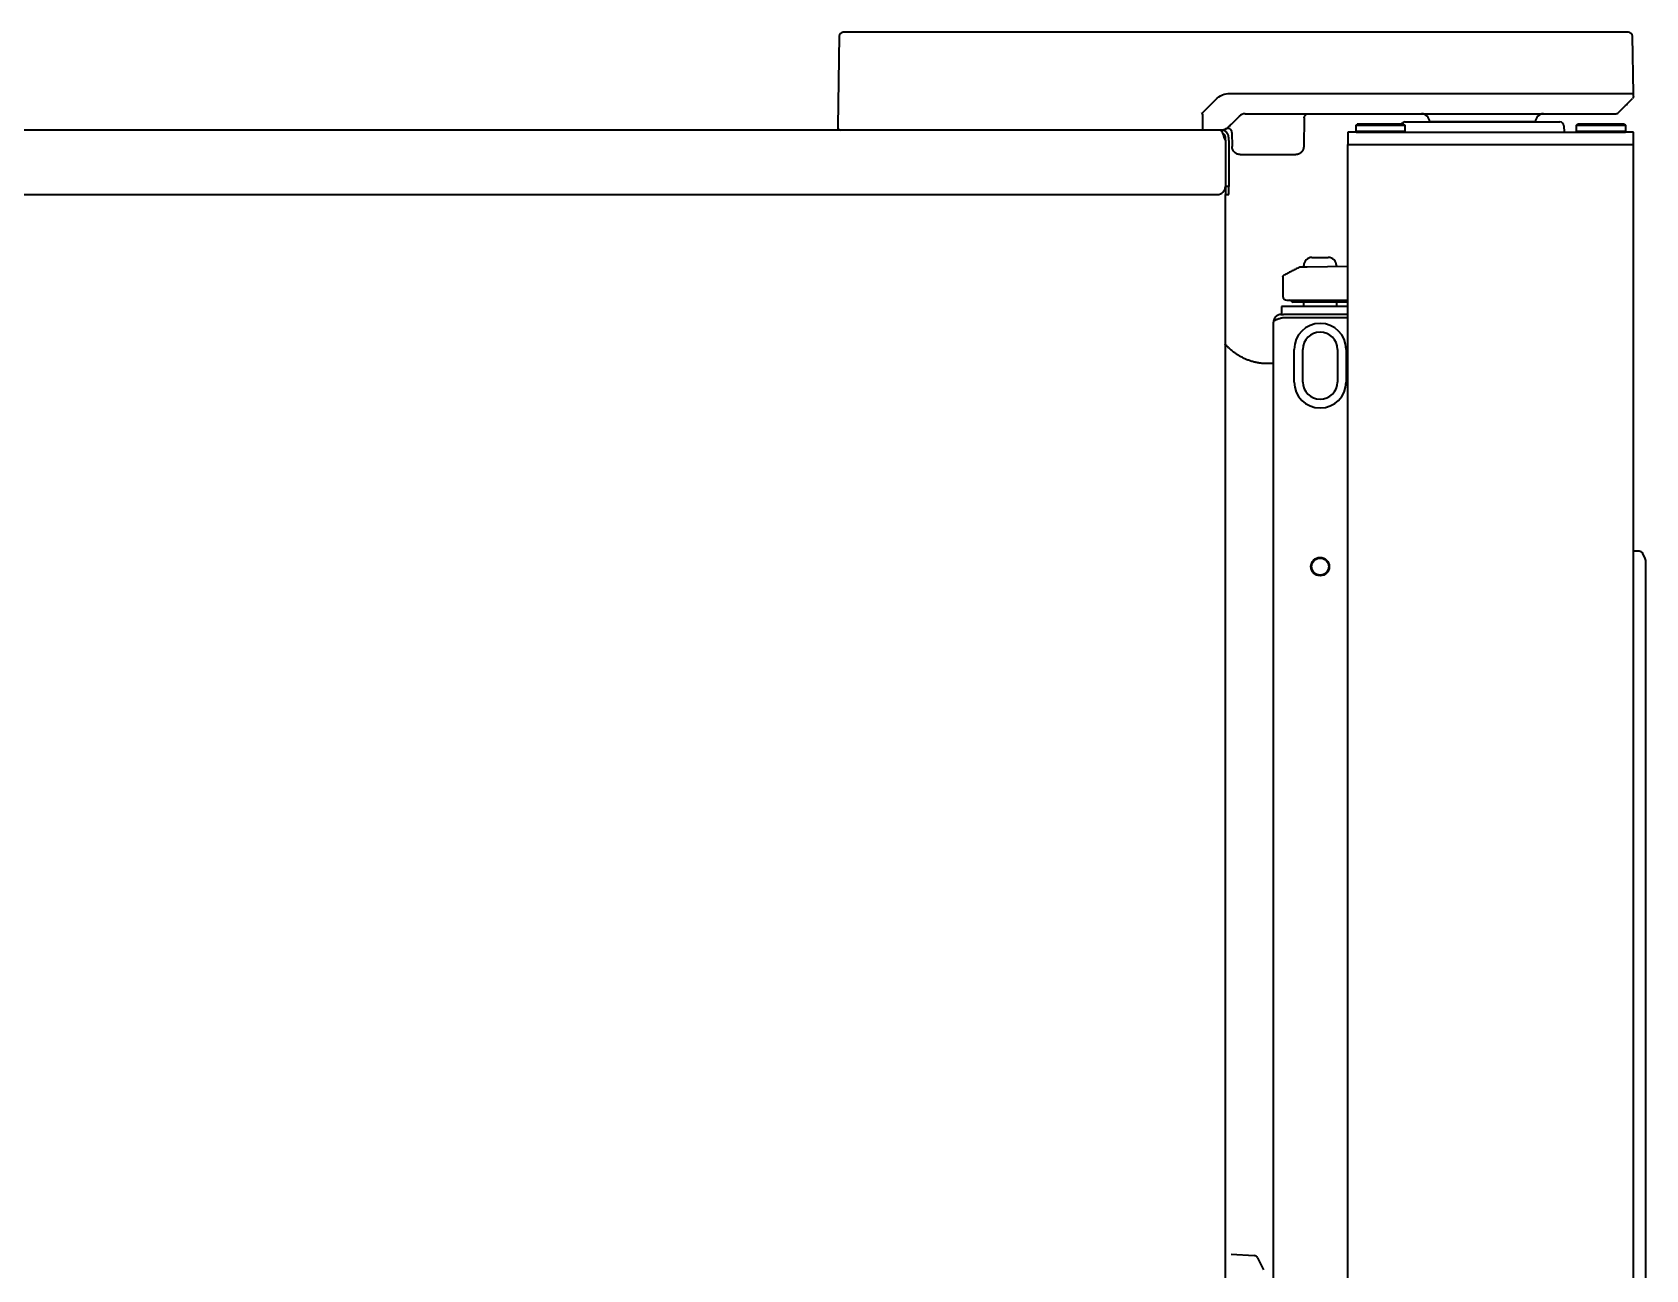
# Model space of a CAD drawing. Extents: x 53 to 4125, y 6244 to 9910.
# Drawn here: x 3662.9 to 4058.3, y 8463.5 to 8766.9 of the extents above; entities that cross this region are included whole.
import ezdxf

# ---------------------------------------------------------------- set-up
doc = ezdxf.new("R2010")
doc.units = 0
doc.header["$LTSCALE"] = 5
doc.layers.add('1', color=7, linetype='CONTINUOUS', true_color=0xffffff)

msp = doc.modelspace()

# ---------------------------------------------------------------- linework, layer by layer
at = {"layer": '1', "color": 7, "linetype": 'Continuous', "lineweight": 35}
for p, q in [((3860.68, 8765.92), (3860.3, 8743.9)), ((3861.65, 8766.9), (3861.58, 8766.9)), ((3867.3, 8766.9), (3861.68, 8766.9)), ((3944.32, 8766.9), (3867.3, 8766.9)), ((3952.95, 8766.9), (3947.88, 8766.9)), ((4048.3, 8766.9), (3956.47, 8766.9)), ((4054.05, 8766.9), (4048.3, 8766.9)), ((4055.3, 8751.9), (4055.05, 8765.92)), ((3949.59, 8747.1), (3952.93, 8750.44)), ((3956.47, 8751.9), (4048.3, 8751.9)), ((4048.3, 8751.9), (4055.3, 8751.9)), ((4055.28, 8751.19), (4055.3, 8751.9)), ((3949.8, 8742.9), (3949.8, 8746.49)), ((3957, 8744.6), (3958.71, 8746.32)), ((3960.12, 8746.9), (3961, 8746.9)), ((3961, 8746.9), (4048.3, 8746.9)), ((3974.6, 8745.92), (3974.48, 8738.87)), ((3954.05, 8742.9), (3295.35, 8742.9)), ((3860.3, 8743.9), (3860.3, 8743.64)), ((3954.3, 8742.9), (3954.05, 8742.9)), ((3956.87, 8742.36), (3956.94, 8738.87)), ((3987.3, 8742.4), (3985.29, 8742.4)), ((3985.29, 8742.4), (3985.29, 8739.4)), ((3987.3, 8744.15), (3987.55, 8744.4)), ((3987.3, 8744.15), (3999.3, 8744.15)), ((3987.3, 8742.65), (3987.3, 8744.15)), ((3987.55, 8742.4), (3987.3, 8742.65)), ((3987.3, 8742.65), (3993.3, 8742.65)), ((3987.3, 8742.4), (4053.3, 8742.4)), ((3999.05, 8744.4), (3987.55, 8744.4)), ((3993.3, 8742.65), (3999.3, 8742.65)), ((3999.05, 8744.4), (3999.3, 8744.15)), ((3999.3, 8742.65), (3999.05, 8742.4)), ((3999.3, 8744.15), (3999.3, 8742.65)), ((3999.35, 8744.9), (4018.3, 8744.9)), ((4005.33, 8744.9), (4005.33, 8744.94)), ((4018.3, 8744.94), (4005.33, 8744.94)), ((4031.26, 8744.94), (4018.3, 8744.94)), ((4018.3, 8744.9), (4037.24, 8744.9)), ((4031.26, 8744.94), (4031.26, 8744.9)), ((4038.24, 8743.94), (4038.3, 8742.4)), ((4041.3, 8744.15), (4041.55, 8744.4)), ((4041.3, 8744.15), (4053.3, 8744.15)), ((4041.3, 8742.65), (4041.3, 8744.15)), ((4041.55, 8742.4), (4041.3, 8742.65)), ((4041.3, 8742.65), (4047.3, 8742.65)), ((4053.05, 8744.4), (4041.55, 8744.4)), ((4047.3, 8742.65), (4053.3, 8742.65)), ((4053.05, 8744.4), (4053.3, 8744.15)), ((4053.3, 8742.65), (4053.05, 8742.4)), ((4053.3, 8744.15), (4053.3, 8742.65)), ((4055.3, 8742.4), (4053.3, 8742.4)), ((4055.3, 8739.4), (4055.3, 8742.4)), ((3954.95, 8741.1), (3955.29, 8740.37)), ((3955.29, 8740.37), (3955.29, 8729.1)), ((3955.3, 8740.3), (3955.29, 8740.3)), ((3955.3, 8740.37), (3955.3, 8741.1)), ((3955.3, 8740.37), (3955.3, 8729.1)), ((3956.1, 8740.37), (3956.1, 8741.1)), ((3956.1, 8740.37), (3956.1, 8729.1)), ((3985.29, 8739.4), (3987.3, 8739.4)), ((3985.29, 8055.9), (3985.29, 8739.4)), ((3987.3, 8739.4), (4053.3, 8739.4)), ((4053.3, 8739.4), (4055.3, 8739.4)), ((4055.3, 8055.9), (4055.3, 8739.4)), ((3958.93, 8736.9), (3971.44, 8736.9)), ((3971.44, 8736.9), (3972.53, 8736.9)), ((3612.39, 8727.1), (3953.29, 8727.1)), ((3955.3, 8729.1), (3955.3, 8727.1)), ((3956.1, 8729.1), (3955.3, 8729.1)), ((3955.3, 8727.1), (3956.1, 8727.1)), ((3955.3, 8011.34), (3955.3, 8727.1)), ((3956.1, 8727.1), (3956.1, 8729.1)), ((3976.51, 8711.7), (3978.51, 8711.7)), ((3978.51, 8711.7), (3980.51, 8711.7)), ((3969.38, 8706.9), (3969.38, 8702.2)), ((3974.51, 8709.29), (3974.51, 8709.7)), ((3985.29, 8709.48), (3975.32, 8709.31)), ((3982.51, 8709.7), (3982.51, 8709.43)), ((3971.01, 8699.7), (3969.01, 8699.7)), ((3969.01, 8699.7), (3969.01, 8697.7)), ((3970.38, 8701.2), (3975.29, 8701.2)), ((3985.29, 8699.7), (3971.01, 8699.7)), ((3978.51, 8700.7), (3971.88, 8700.7)), ((3974.51, 8699.7), (3974.51, 8700.7)), ((3975.29, 8701.2), (3985.3, 8701.2)), ((3985.13, 8700.7), (3978.51, 8700.7)), ((3982.51, 8700.7), (3982.51, 8699.7)), ((3967.1, 8381.41), (3967.1, 8695.72)), ((3985.29, 8697.7), (3969.53, 8697.7)), ((3985.29, 8696.9), (3969.8, 8696.9)), ((3972.14, 8681.15), (3972.14, 8689.15)), ((3974.28, 8681.15), (3974.28, 8689.15)), ((3982.73, 8689.15), (3982.73, 8681.15)), ((3984.87, 8689.15), (3984.87, 8681.15)), ((4056.68, 8639.65), (4055.3, 8639.65)), ((4058.19, 8637.86), (4057.57, 8639.1)), ((4058.3, 8635.65), (4058.3, 8637.42)), ((4058.3, 8457.15), (4058.3, 8635.65)), ((3956.74, 8467.29), (3962.32, 8467)), ((3963.17, 8466.44), (3964.64, 8463.5))]:
    msp.add_line(p, q, dxfattribs=at)
for radius in [2.25, 2.1]:
    msp.add_circle((3978.51, 8635.9), radius, dxfattribs=at)
for centre, radius, start, end in [((3861.68, 8765.9), 1, 90, 179), ((4054.05, 8765.9), 1, 1, 90), ((3948.8, 8746.49), 1, 0, 45), ((3960.12, 8744.9), 2, 90, 135), ((4003.33, 8744.9), 2, 1, 90), ((4033.26, 8744.9), 2, 90, 179), ((3861.05, 8743.65), 0.75, 181, 270), ((3955.87, 8742.34), 1, 1, 117.0987), ((3999.35, 8743.9), 1, 90, 149.9995), ((4037.24, 8743.9), 1, 2, 90), ((3953.29, 8729.1), 2, 270, 0), ((3976.51, 8709.7), 2, 90, 180), ((3980.51, 8709.7), 2, 0, 90), ((3970.38, 8702.2), 1, 180, 270), ((3971.01, 8700.7), 0.5, 30, 90), ((3971.88, 8701.2), 0.5, 210, 270), ((3985.13, 8701.2), 0.5, 270, 289.2694), ((3969.8, 8692.9), 4, 90, 103.1037), ((3978.51, 8689.15), 6.37, 0, 180), ((3978.51, 8689.15), 4.23, 0, 180), ((3978.51, 8681.15), 6.37, 180, 0), ((3978.51, 8681.15), 4.23, 180, 0), ((4056.68, 8638.65), 1, 26.5651, 90), ((4057.3, 8637.42), 1, 0, 26.5651), ((3962.27, 8466), 1, 26.5651, 87)]:
    msp.add_arc(centre, radius, start, end, dxfattribs=at)
at = {"layer": '1', "color": 7, "linetype": 'Continuous', "lineweight": 35, "extrusion": (0, 0, -1)}
msp.add_ellipse((3975.57, 8745.9), major_axis=(0, 1), ratio=0.970619, start_param=4.729842, end_param=6.283185, dxfattribs=at)
at = {"layer": '1', "color": 7, "linetype": 'Continuous', "lineweight": 35}
for points, knots in [([(3947.88, 8766.9), (3947.59, 8766.9), (3947.29, 8766.9), (3946.7, 8766.9), (3946.4, 8766.9), (3945.51, 8766.9), (3944.92, 8766.9), (3944.32, 8766.9)], [0, 0, 0, 0, 0.25, 0.25, 0.5, 0.5, 1, 1, 1, 1]), ([(3956.47, 8766.9), (3955.88, 8766.9), (3955.3, 8766.9), (3954.42, 8766.9), (3954.12, 8766.9), (3953.54, 8766.9), (3953.25, 8766.9), (3952.95, 8766.9)], [0, 0, 0, 0, 0.5, 0.5, 0.75, 0.75, 1, 1, 1, 1]), ([(4055.28, 8751.19), (4055.28, 8751.14), (4055.28, 8751.09), (4055.26, 8751), (4055.24, 8750.95), (4055.2, 8750.86), (4055.18, 8750.82), (4055.13, 8750.74), (4055.1, 8750.7), (4055.06, 8750.67)], [0, 0, 0, 0, 0.25, 0.25, 0.5, 0.5, 0.75, 0.75, 1, 1, 1, 1]), ([(4048.3, 8746.9), (4048.34, 8746.9), (4048.38, 8746.9), (4048.46, 8746.9), (4048.5, 8746.9), (4048.63, 8746.9), (4048.71, 8746.9), (4048.83, 8746.9), (4048.87, 8746.9), (4048.96, 8746.9), (4049, 8746.9), (4049.12, 8746.9), (4049.19, 8746.9), (4049.35, 8746.9), (4049.42, 8746.9), (4049.53, 8746.9), (4049.57, 8746.9), (4049.64, 8746.9), (4049.68, 8746.9), (4049.78, 8746.9), (4049.85, 8746.9), (4049.98, 8746.9), (4050.04, 8746.9), (4050.16, 8746.9), (4050.22, 8746.9), (4050.3, 8746.9), (4050.33, 8746.9), (4050.38, 8746.9), (4050.4, 8746.9), (4050.47, 8746.9), (4050.52, 8746.9), (4050.58, 8746.9), (4050.6, 8746.9), (4050.63, 8746.9), (4050.65, 8746.9), (4050.68, 8746.9), (4050.7, 8746.9), (4050.73, 8746.9), (4050.74, 8746.9), (4050.77, 8746.9), (4050.78, 8746.9), (4050.8, 8746.9), (4050.81, 8746.9), (4050.83, 8746.9), (4050.84, 8746.9), (4050.85, 8746.9), (4050.86, 8746.9), (4050.87, 8746.9), (4050.87, 8746.9), (4050.88, 8746.9), (4050.88, 8746.9), (4050.88, 8746.9), (4050.88, 8746.9), (4050.88, 8746.9), (4050.88, 8746.9), (4050.88, 8746.9)], [0, 0, 0, 0, 0.03125, 0.03125, 0.0625, 0.0625, 0.125, 0.125, 0.15625, 0.15625, 0.1875, 0.1875, 0.25, 0.25, 0.3125, 0.3125, 0.34375, 0.34375, 0.375, 0.375, 0.4375, 0.4375, 0.5, 0.5, 0.5625, 0.5625, 0.59375, 0.59375, 0.625, 0.625, 0.6875, 0.6875, 0.71875, 0.71875, 0.75, 0.75, 0.78125, 0.78125, 0.8125, 0.8125, 0.84375, 0.84375, 0.875, 0.875, 0.90625, 0.90625, 0.9375, 0.9375, 0.96875, 0.96875, 0.984375, 0.984375, 0.992187, 0.992187, 1, 1, 1, 1]), ([(4050.88, 8746.9), (4050.95, 8746.9), (4051.01, 8746.91), (4051.14, 8746.93), (4051.2, 8746.95), (4051.38, 8747.03), (4051.49, 8747.1), (4051.59, 8747.19)], [0, 0, 0, 0, 0.25, 0.25, 0.5, 0.5, 1, 1, 1, 1]), ([(4050.88, 8746.9), (4050.95, 8746.9), (4051.01, 8746.91), (4051.14, 8746.93), (4051.2, 8746.95), (4051.32, 8747), (4051.38, 8747.03), (4051.49, 8747.11), (4051.54, 8747.15), (4051.59, 8747.19)], [0, 0, 0, 0, 0.25, 0.25, 0.5, 0.5, 0.75, 0.75, 1, 1, 1, 1]), ([(4050.88, 8746.9), (4050.95, 8746.9), (4051.01, 8746.91), (4051.14, 8746.93), (4051.2, 8746.95), (4051.32, 8747), (4051.38, 8747.03), (4051.49, 8747.11), (4051.54, 8747.15), (4051.59, 8747.19)], [0, 0, 0, 0, 0.25, 0.25, 0.5, 0.5, 0.75, 0.75, 1, 1, 1, 1]), ([(4050.88, 8746.9), (4050.95, 8746.9), (4051.01, 8746.91), (4051.14, 8746.93), (4051.2, 8746.95), (4051.32, 8747), (4051.38, 8747.03), (4051.49, 8747.11), (4051.54, 8747.15), (4051.59, 8747.19)], [0, 0, 0, 0, 0.25, 0.25, 0.5, 0.5, 0.75, 0.75, 1, 1, 1, 1]), ([(4050.88, 8746.9), (4050.95, 8746.9), (4051.01, 8746.91), (4051.14, 8746.93), (4051.2, 8746.95), (4051.38, 8747.03), (4051.49, 8747.1), (4051.59, 8747.19)], [0, 0, 0, 0, 0.25, 0.25, 0.5, 0.5, 1, 1, 1, 1]), ([(3954.05, 8742.9), (3954.15, 8742.9), (3954.25, 8742.91), (3954.44, 8742.93), (3954.64, 8742.95), (3954.83, 8743), (3954.95, 8743.04), (3954.97, 8743.05), (3955.02, 8743.06), (3955.04, 8743.07), (3955.11, 8743.09), (3955.15, 8743.11), (3955.29, 8743.17), (3955.47, 8743.25), (3955.64, 8743.35), (3955.76, 8743.43), (3955.82, 8743.48), (3955.88, 8743.52), (3955.92, 8743.55), (3955.93, 8743.57), (3956.03, 8743.64), (3956.1, 8743.71), (3956.17, 8743.78)], [0, 0, 0, 0, 0.125, 0.125, 0.25, 0.375, 0.375, 0.40625, 0.40625, 0.4375, 0.4375, 0.5, 0.5, 0.625, 0.75, 0.75, 0.8125, 0.84375, 0.84375, 0.875, 0.875, 1, 1, 1, 1]), ([(3954.05, 8742.9), (3954.05, 8742.9), (3954.05, 8742.9), (3954.05, 8742.9), (3954.05, 8742.9), (3954.05, 8742.9), (3954.05, 8742.9), (3954.05, 8742.9), (3954.05, 8742.9), (3954.06, 8742.9), (3954.06, 8742.9), (3954.06, 8742.9), (3954.07, 8742.9), (3954.07, 8742.9), (3954.07, 8742.9)], [0, 0, 0, 0, 0.219075, 0.291275, 0.363122, 0.434652, 0.505902, 0.57691, 0.647713, 0.71835, 0.788858, 0.859277, 0.929644, 1, 1, 1, 1]), ([(3954.07, 8742.9), (3954.11, 8742.89), (3954.14, 8742.87), (3954.22, 8742.81), (3954.25, 8742.77), (3954.33, 8742.67), (3954.36, 8742.61), (3954.44, 8742.48), (3954.47, 8742.4), (3954.55, 8742.24), (3954.58, 8742.15), (3954.66, 8741.96), (3954.7, 8741.86), (3954.77, 8741.65), (3954.81, 8741.54), (3954.88, 8741.33), (3954.92, 8741.21), (3954.95, 8741.1)], [0, 0, 0, 0, 0.125, 0.125, 0.25, 0.25, 0.375, 0.375, 0.5, 0.5, 0.625, 0.625, 0.75, 0.75, 0.875, 0.875, 1, 1, 1, 1]), ([(3954.44, 8742.9), (3954.44, 8742.9), (3954.43, 8742.9), (3954.42, 8742.9), (3954.41, 8742.9), (3954.4, 8742.9), (3954.39, 8742.9), (3954.38, 8742.9), (3954.37, 8742.9), (3954.36, 8742.9), (3954.35, 8742.9), (3954.34, 8742.9), (3954.33, 8742.9), (3954.32, 8742.9), (3954.31, 8742.9), (3954.3, 8742.9), (3954.3, 8742.9)], [0, 0, 0, 0, 0.070356, 0.140723, 0.211142, 0.28165, 0.352287, 0.42309, 0.494098, 0.565348, 0.636878, 0.708725, 0.780925, 0.853514, 0.926527, 1, 1, 1, 1]), ([(3956.1, 8741.1), (3956.1, 8741.21), (3956.08, 8741.33), (3956.04, 8741.54), (3956.01, 8741.65), (3955.93, 8741.86), (3955.88, 8741.96), (3955.76, 8742.15), (3955.7, 8742.24), (3955.54, 8742.4), (3955.46, 8742.48), (3955.28, 8742.61), (3955.19, 8742.67), (3954.99, 8742.77), (3954.88, 8742.81), (3954.67, 8742.87), (3954.56, 8742.89), (3954.44, 8742.9)], [0, 0, 0, 0, 0.125, 0.125, 0.25, 0.25, 0.375, 0.375, 0.5, 0.5, 0.625, 0.625, 0.75, 0.75, 0.875, 0.875, 1, 1, 1, 1]), ([(3955.3, 8741.1), (3955.3, 8741.23), (3955.27, 8741.35), (3955.18, 8741.58), (3955.11, 8741.69), (3954.95, 8741.87), (3954.85, 8741.95), (3954.7, 8742.02), (3954.66, 8742.03), (3954.63, 8742.05)], [0, 0, 0, 0, 0.25, 0.25, 0.5, 0.5, 0.75, 0.75, 0.8293545, 0.8293545, 0.8293545, 0.8293545]), ([(3958.93, 8736.9), (3958.81, 8736.9), (3958.68, 8736.91), (3958.42, 8736.96), (3958.3, 8737), (3957.94, 8737.15), (3957.72, 8737.29), (3957.35, 8737.66), (3957.2, 8737.87), (3957.05, 8738.23), (3957.01, 8738.36), (3956.95, 8738.61), (3956.94, 8738.74), (3956.94, 8738.87)], [0, 0, 0, 0, 0.125, 0.125, 0.25, 0.25, 0.5, 0.5, 0.75, 0.75, 0.875, 0.875, 1, 1, 1, 1]), ([(3974.48, 8738.87), (3974.48, 8738.86), (3974.48, 8738.85), (3974.48, 8738.82), (3974.48, 8738.8), (3974.48, 8738.78), (3974.48, 8738.76), (3974.47, 8738.74), (3974.47, 8738.71), (3974.47, 8738.69), (3974.47, 8738.67), (3974.47, 8738.65), (3974.46, 8738.62), (3974.46, 8738.6), (3974.46, 8738.58), (3974.45, 8738.56), (3974.45, 8738.54), (3974.44, 8738.51), (3974.44, 8738.49), (3974.43, 8738.47), (3974.43, 8738.45), (3974.42, 8738.42), (3974.42, 8738.4), (3974.41, 8738.38), (3974.41, 8738.36), (3974.4, 8738.34), (3974.39, 8738.31), (3974.39, 8738.29), (3974.38, 8738.27), (3974.37, 8738.25), (3974.37, 8738.22), (3974.36, 8738.2), (3974.35, 8738.18), (3974.34, 8738.16), (3974.33, 8738.14), (3974.32, 8738.12), (3974.31, 8738.09), (3974.31, 8738.07), (3974.3, 8738.05), (3974.29, 8738.03), (3974.28, 8738.01), (3974.26, 8737.99), (3974.25, 8737.97), (3974.24, 8737.94), (3974.23, 8737.92), (3974.22, 8737.9), (3974.21, 8737.88), (3974.2, 8737.86), (3974.18, 8737.84), (3974.17, 8737.82), (3974.16, 8737.8), (3974.14, 8737.78), (3974.13, 8737.76), (3974.12, 8737.74), (3974.1, 8737.72), (3974.09, 8737.7), (3974.07, 8737.68), (3974.06, 8737.66), (3974.04, 8737.64), (3974.03, 8737.62), (3974.01, 8737.6), (3974, 8737.58), (3973.98, 8737.57), (3973.97, 8737.55), (3973.95, 8737.53), (3973.93, 8737.51), (3973.91, 8737.49), (3973.9, 8737.48), (3973.89, 8737.46), (3973.87, 8737.45), (3973.86, 8737.44), (3973.85, 8737.43), (3973.83, 8737.41), (3973.82, 8737.4), (3973.8, 8737.39), (3973.79, 8737.37), (3973.77, 8737.36), (3973.76, 8737.35), (3973.74, 8737.33), (3973.72, 8737.32), (3973.71, 8737.31), (3973.69, 8737.29), (3973.67, 8737.28), (3973.65, 8737.26), (3973.63, 8737.25), (3973.61, 8737.24), (3973.59, 8737.22), (3973.57, 8737.21), (3973.55, 8737.19), (3973.52, 8737.18), (3973.5, 8737.17), (3973.48, 8737.15), (3973.45, 8737.14), (3973.43, 8737.13), (3973.4, 8737.11), (3973.38, 8737.1), (3973.35, 8737.09), (3973.32, 8737.07), (3973.29, 8737.06), (3973.26, 8737.05), (3973.24, 8737.04), (3973.21, 8737.03), (3973.18, 8737.01), (3973.14, 8737), (3973.11, 8736.99), (3973.08, 8736.98), (3973.05, 8736.97), (3973.01, 8736.96), (3972.98, 8736.96), (3972.95, 8736.95), (3972.91, 8736.94), (3972.88, 8736.93), (3972.84, 8736.93), (3972.8, 8736.92), (3972.77, 8736.92), (3972.73, 8736.91), (3972.69, 8736.91), (3972.65, 8736.91), (3972.61, 8736.9), (3972.57, 8736.9), (3972.54, 8736.9), (3972.53, 8736.9)], [0, 0, 0, 0, 0.007054, 0.014124, 0.021211, 0.028313, 0.035432, 0.042566, 0.049717, 0.056884, 0.064068, 0.071267, 0.078483, 0.085714, 0.092962, 0.100226, 0.107506, 0.114803, 0.122115, 0.129444, 0.136789, 0.144149, 0.151527, 0.15892, 0.166329, 0.173755, 0.181197, 0.188655, 0.196129, 0.203619, 0.211125, 0.218648, 0.226186, 0.233741, 0.241312, 0.248899, 0.256503, 0.264122, 0.271758, 0.27941, 0.287078, 0.294762, 0.302462, 0.310179, 0.317912, 0.32566, 0.333425, 0.341207, 0.349004, 0.356817, 0.364647, 0.372493, 0.380355, 0.388233, 0.396128, 0.404038, 0.411965, 0.419908, 0.427867, 0.435842, 0.443833, 0.451841, 0.459865, 0.467904, 0.47596, 0.484033, 0.492121, 0.500226, 0.505738, 0.511401, 0.517214, 0.523178, 0.529293, 0.535559, 0.541975, 0.548542, 0.55526, 0.562128, 0.569147, 0.576316, 0.583636, 0.591107, 0.598729, 0.606501, 0.614424, 0.622498, 0.630722, 0.639097, 0.647623, 0.656299, 0.665126, 0.674104, 0.683232, 0.692511, 0.701941, 0.711521, 0.721252, 0.731134, 0.741166, 0.751349, 0.761683, 0.772168, 0.782803, 0.793588, 0.804525, 0.815612, 0.82685, 0.838238, 0.849777, 0.861467, 0.873308, 0.885299, 0.897441, 0.909733, 0.922177, 0.93477, 0.947515, 0.96041, 0.973456, 0.986653, 1, 1, 1, 1]), ([(3969.38, 8706.9), (3969.38, 8706.94), (3969.39, 8706.99), (3969.41, 8707.08), (3969.43, 8707.12), (3969.48, 8707.2), (3969.51, 8707.23), (3969.57, 8707.29), (3969.61, 8707.32), (3969.65, 8707.34)], [0, 0, 0, 0, 0.25, 0.25, 0.5, 0.5, 0.75, 0.75, 1, 1, 1, 1]), ([(3973.5, 8709.27), (3973.46, 8709.27), (3973.42, 8709.27), (3973.35, 8709.25), (3973.31, 8709.24), (3973.28, 8709.22)], [0, 0, 0, 0, 0.5, 0.5, 1, 1, 1, 1]), ([(3975.32, 8709.31), (3975.29, 8709.31), (3975.26, 8709.3), (3975.2, 8709.3), (3975.17, 8709.3), (3975.08, 8709.3), (3975.02, 8709.3), (3974.9, 8709.3), (3974.84, 8709.3), (3974.76, 8709.3), (3974.73, 8709.3), (3974.67, 8709.29), (3974.64, 8709.29), (3974.56, 8709.29), (3974.51, 8709.29), (3974.4, 8709.29), (3974.35, 8709.29), (3974.25, 8709.29), (3974.2, 8709.29), (3974.14, 8709.28), (3974.11, 8709.28), (3974.07, 8709.28), (3974.05, 8709.28), (3973.98, 8709.28), (3973.94, 8709.28), (3973.87, 8709.28), (3973.83, 8709.28), (3973.79, 8709.28), (3973.77, 8709.28), (3973.74, 8709.28), (3973.72, 8709.28), (3973.68, 8709.28), (3973.66, 8709.28), (3973.59, 8709.28), (3973.55, 8709.27), (3973.53, 8709.27), (3973.52, 8709.27), (3973.51, 8709.27), (3973.51, 8709.27), (3973.51, 8709.27), (3973.51, 8709.27), (3973.5, 8709.27), (3973.5, 8709.27), (3973.5, 8709.27), (3973.5, 8709.27), (3973.5, 8709.27)], [0, 0, 0, 0, 0.031372, 0.031372, 0.062745, 0.062745, 0.12549, 0.12549, 0.188235, 0.188235, 0.219607, 0.219607, 0.25098, 0.25098, 0.313724, 0.313724, 0.376469, 0.376469, 0.439214, 0.439214, 0.470587, 0.470587, 0.501959, 0.501959, 0.564704, 0.564704, 0.627449, 0.627449, 0.658821, 0.658821, 0.690194, 0.690194, 0.752939, 0.752939, 0.878429, 0.878429, 0.909801, 0.909801, 0.925487, 0.925487, 0.941173, 0.941173, 0.972546, 0.972546, 1, 1, 1, 1]), ([(3968.9, 8697.7), (3968.78, 8697.7), (3968.66, 8697.69), (3968.48, 8697.65), (3968.42, 8697.64), (3968.34, 8697.61), (3968.31, 8697.6), (3968.25, 8697.58), (3968.22, 8697.57), (3968.09, 8697.51), (3967.99, 8697.46), (3967.86, 8697.38), (3967.84, 8697.36), (3967.79, 8697.32), (3967.77, 8697.31), (3967.7, 8697.25), (3967.66, 8697.21), (3967.54, 8697.09), (3967.47, 8697), (3967.39, 8696.89), (3967.38, 8696.86), (3967.35, 8696.82), (3967.3, 8696.74), (3967.27, 8696.67), (3967.23, 8696.57), (3967.21, 8696.52), (3967.18, 8696.45), (3967.17, 8696.42), (3967.16, 8696.37), (3967.15, 8696.34), (3967.12, 8696.22), (3967.11, 8696.11), (3967.1, 8696.01)], [0, 0, 0, 0, 0.125, 0.125, 0.1875, 0.1875, 0.21875, 0.21875, 0.25, 0.25, 0.375, 0.375, 0.40625, 0.40625, 0.4375, 0.4375, 0.5, 0.5, 0.625, 0.625, 0.65625, 0.65625, 0.6875, 0.75, 0.75, 0.8125, 0.8125, 0.84375, 0.84375, 0.875, 0.875, 1, 1, 1, 1]), ([(3967.1, 8695.73), (3967.11, 8695.8), (3967.12, 8695.87), (3967.17, 8696), (3967.2, 8696.06), (3967.26, 8696.13), (3967.27, 8696.14), (3967.29, 8696.17), (3967.33, 8696.21), (3967.37, 8696.25), (3967.47, 8696.32), (3967.54, 8696.37), (3967.64, 8696.43), (3967.66, 8696.44), (3967.7, 8696.46), (3967.77, 8696.49), (3967.84, 8696.52), (3967.98, 8696.58), (3968.09, 8696.61), (3968.22, 8696.65), (3968.25, 8696.66), (3968.31, 8696.67), (3968.34, 8696.68), (3968.42, 8696.7), (3968.54, 8696.73), (3968.66, 8696.75), (3968.75, 8696.77), (3968.78, 8696.78), (3968.84, 8696.79), (3968.87, 8696.79), (3968.9, 8696.8)], [0, 0, 0, 0, 0.125, 0.125, 0.25, 0.25, 0.28125, 0.28125, 0.3125, 0.375, 0.375, 0.5, 0.5, 0.53125, 0.53125, 0.5625, 0.625, 0.625, 0.75, 0.75, 0.78125, 0.78125, 0.8125, 0.8125, 0.875, 0.9375, 0.9375, 0.96875, 0.96875, 1, 1, 1, 1]), ([(3968.9, 8697.7), (3968.99, 8697.7), (3969.09, 8697.7), (3969.3, 8697.7), (3969.42, 8697.7), (3969.53, 8697.7)], [0, 0, 0, 0, 0.462959, 0.462959, 1, 1, 1, 1])]:
    msp.add_open_spline(points, degree=3, knots=knots, dxfattribs=at)
for points, degree in [([(3952.93, 8750.44), (3953.86, 8751.37), (3955.15, 8751.9), (3956.47, 8751.9)], 3), ([(4051.59, 8747.19), (4055.06, 8750.67)], 1), ([(4051.59, 8747.19), (4051.59, 8747.19)], 1), ([(4051.59, 8747.19), (4051.59, 8747.19)], 1), ([(3955.43, 8743.24), (3955.43, 8743.24)], 1), ([(3956.17, 8743.78), (3956.45, 8744.06), (3956.72, 8744.33), (3957, 8744.6)], 3), ([(3973.28, 8709.22), (3969.65, 8707.34)], 1), ([(3967.1, 8696.01), (3967.1, 8695.95), (3967.1, 8695.88), (3967.1, 8695.81)], 3)]:
    msp.add_open_spline(points, degree=degree, dxfattribs=at)
msp.add_rational_spline([(3967.13, 8685.73), (3963.79, 8685.37), (3960.52, 8686.07), (3957.68, 8687.76), (3955.51, 8690.13), (3955.45, 8690.2), (3955.38, 8690.25), (3955.3, 8690.29), (3955.21, 8690.31), (3955.19, 8690.31), (3955.18, 8690.32), (3955.16, 8690.32), (3955.15, 8690.32)], [0.499655350133, 0.482189913623, 0.483788026206, 0.50444968788, 0.544174898647, 0.531788766491, 0.527660055772, 0.531788766491, 0.544174898647, 0.544174898647, 0.544077319641, 0.543914335886, 0.543711049198], degree=4, knots=[0, 0, 0, 0, 0, 0.969667, 0.969667, 0.969667, 0.969667, 0.995868, 0.995868, 0.995868, 0.995868, 1, 1, 1, 1, 1], dxfattribs=at)

doc.saveas('drawing.dxf')
